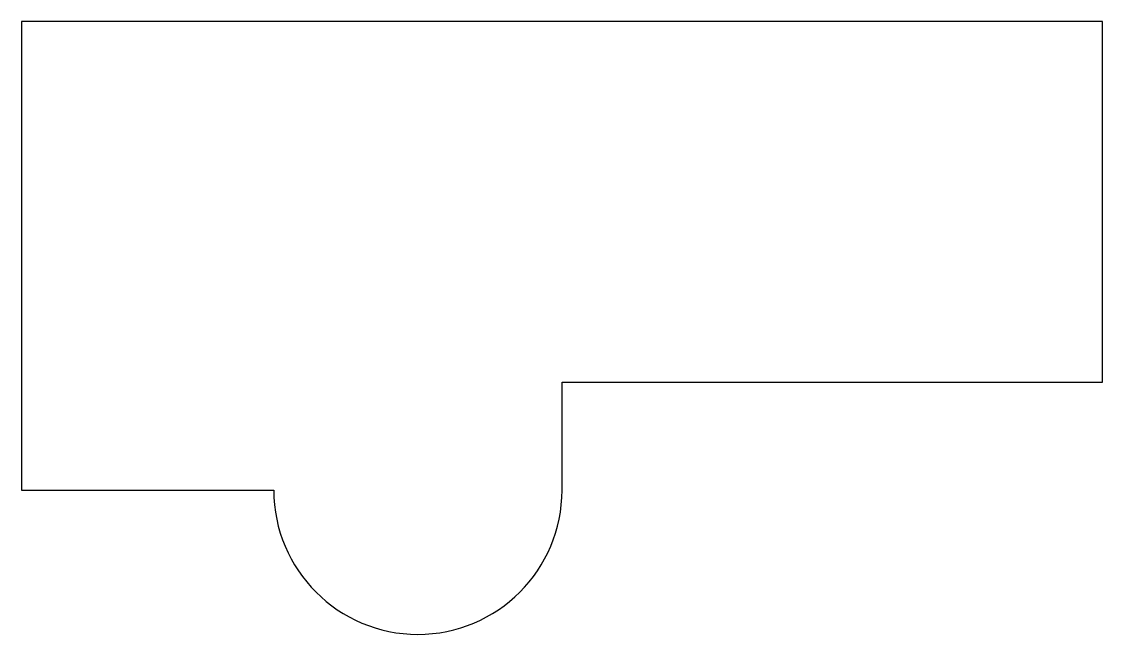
# Model space of a CAD drawing. Header units: millimetres. Extents: x 0 to 600, y -340 to 0.
import ezdxf

# ---------------------------------------------------------------- set-up
doc = ezdxf.new("R2010")
doc.units = ezdxf.units.MM
doc.layers.get('0').update_dxf_attribs({"linetype": 'CONTINUOUS'})

msp = doc.modelspace()

# ---------------------------------------------------------------- linework, layer by layer
msp.add_lwpolyline([(600, 0), (0, 0), (0, -200), (0, -260), (140, -260, 1), (300, -260), (300, -200), (600, -200)], format="xyb", close=True)

doc.saveas('drawing.dxf')
